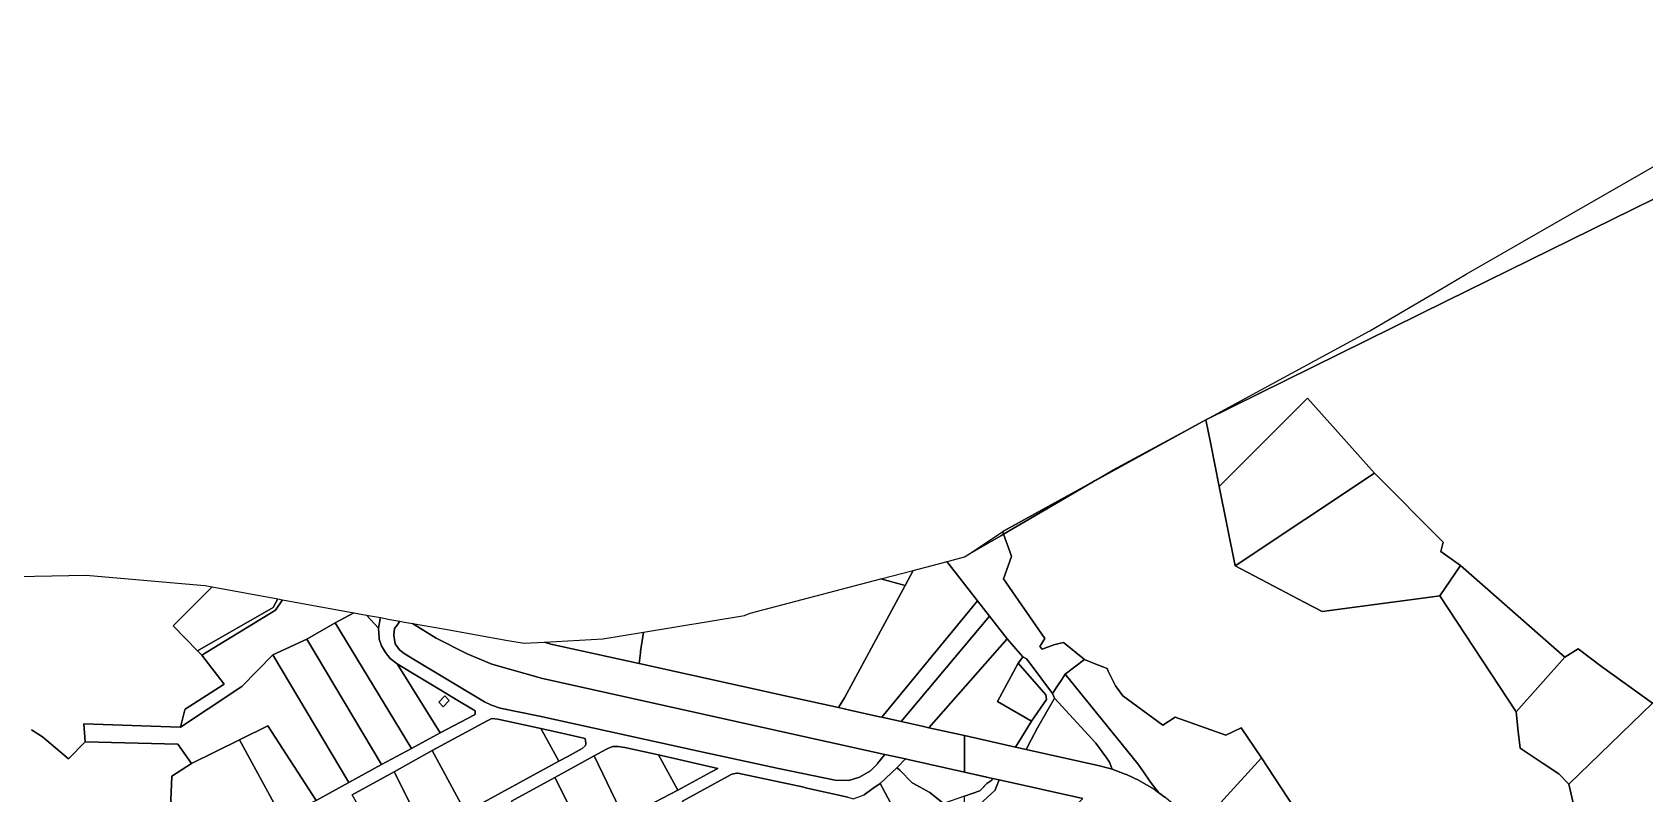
# Model space of a CAD drawing. Extents: x 542555 to 550520, y 1840485 to 1846995.
# Drawn here: x 547476 to 548382, y 1844640 to 1845067 of the extents above; entities that cross this region are included whole.
import ezdxf

# ---------------------------------------------------------------- set-up
doc = ezdxf.new("R2010")
doc.units = 0
doc.layers.add('Level 30', color=7, linetype='Continuous')

msp = doc.modelspace()

# ---------------------------------------------------------------- linework, layer by layer
at = {"layer": 'Level 30'}
for points in [[(548516.8865, 1845067.3358), (548515.04, 1845064.05), (548424.12, 1845000), (548387.16, 1844973.96), (548270.3579, 1844916.3852), (548135.5397, 1844849.9297), (548227.57, 1844899.8), (548266.42, 1844922.67), (548281.7, 1844931.66), (548510.25, 1845062.72)], [(548143.03, 1844812.51), (548192.64, 1844862.09), (548230.2, 1844819.95), (548151.97, 1844767.96)], [(548135.3834, 1844849.845), (548071.4256, 1844814.6785), (548073.0459, 1844815.6247)], [(548135.3834, 1844849.845), (548073.0459, 1844815.6247), (548083.5, 1844821.73)], [(548022.96, 1844788.13), (548073.0459, 1844815.6247), (548071.4256, 1844814.6785), (548021.45, 1844787.2), (548021.87, 1844787.48)], [(548278.56, 1844768.03), (548266.88, 1844751.16), (548261.3794, 1844750.4229), (548200.76, 1844742.3), (548191.0586, 1844747.4022), (548151.97, 1844767.96), (548230.2, 1844819.95), (548268.77, 1844781.13), (548267.42, 1844775.98)], [(548021.45, 1844787.2), (548071.4256, 1844814.6785), (548021.9389, 1844785.7779)], [(548021.9389, 1844785.7779), (548025.323, 1844775.9345), (548026.27, 1844773.18), (548021.87, 1844760.61), (548045.03, 1844727.2), (548042.22, 1844722.66), (548043.52, 1844721.18), (548050.14, 1844723.57), (548053.8381, 1844724.4508), (548055.64, 1844724.88), (548066.3865, 1844716.1335), (548067.3, 1844715.39), (548056.46, 1844707.05), (548054.5837, 1844704.1675), (548052.2704, 1844700.6136), (548049.43, 1844696.25), (548036.23, 1844713.93), (548034.75, 1844715.83), (548032.74, 1844716.81), (548028.8606, 1844721.2903), (548023.96, 1844726.95), (548014.07, 1844739.61), (548007.3, 1844748.28), (547989.95, 1844770.33), (547991.7, 1844770.79), (548000, 1844772.97), (548001.82, 1844774.03), (548020.35, 1844784.85)], [(548021.45, 1844787.2), (548021.9389, 1844785.7779), (548020.35, 1844784.85), (548001.82, 1844774.03), (548019.5795, 1844785.9451)], [(548007.3, 1844748.28), (547953.62, 1844682.96), (547952.3, 1844683.25), (547935.6, 1844686.97), (547929.2, 1844688.39), (547932.66, 1844693.77), (547966.58, 1844756.84), (547971.1786, 1844765.3973), (547988.9333, 1844770.063), (547989.95, 1844770.33)], [(547952.9603, 1844760.6099), (547966.58, 1844756.84), (547932.66, 1844693.77), (547929.2, 1844688.39), (547902.56, 1844694.27), (547817.29, 1844713.1), (547817.97, 1844719.05), (547818.07, 1844719.9), (547819.7089, 1844730.663), (547819.7093, 1844730.6653), (547819.71, 1844730.67), (547876.34, 1844740.01), (547879.63, 1844741.34)], [(547971.1786, 1844765.3973), (547966.58, 1844756.84), (547952.9603, 1844760.6099)], [(548278.56, 1844768.03), (548337.13, 1844716.59), (548309.7, 1844686.03), (548266.88, 1844751.16)], [(547614.35, 1844749.38), (547614.3461, 1844749.3729), (547611.75, 1844744.6), (547569.35, 1844720.23), (547555.56, 1844734.34), (547577.4456, 1844756.1056), (547577.45, 1844756.11)], [(547657.1329, 1844741.5662), (547646.52, 1844735.95), (547630.6, 1844726.78), (547611.5, 1844717.98), (547594.19, 1844700.27), (547575.28, 1844687.6), (547559.642, 1844677.3613), (547559.64, 1844677.36), (547559.6412, 1844677.3643), (547562.2483, 1844687.0729), (547562.32, 1844687.34), (547562.4391, 1844687.4174), (547584.18, 1844701.55), (547571.74, 1844717.76), (547613.13, 1844742.97), (547617.0587, 1844748.878), (547617.06, 1844748.88), (547657.14, 1844741.57)], [(547617.0587, 1844748.878), (547613.13, 1844742.97), (547571.74, 1844717.76), (547569.35, 1844720.23), (547611.75, 1844744.6), (547614.3461, 1844749.3729)], [(548014.07, 1844739.61), (547964.36, 1844680.57), (547953.62, 1844682.96), (548007.3, 1844748.28)], [(547646.52, 1844735.95), (547689.44, 1844665.38), (547672.68, 1844656.37), (547630.6, 1844726.78)], [(547681.4, 1844713.02), (547705.49, 1844674.16), (547689.44, 1844665.38), (547646.52, 1844735.95), (547657.1329, 1844741.5662), (547657.14, 1844741.57), (547664.1, 1844740.3), (547664.1055, 1844740.294), (547670.86, 1844732.92), (547671.26, 1844727.62), (547671.32, 1844726.82), (547672.53, 1844722.98), (547674.81, 1844719.21), (547677.46, 1844715.84)], [(547672.04, 1844738.85), (547672.0393, 1844738.8465), (547671.9, 1844738.15), (547670.86, 1844732.92), (547664.1055, 1844740.294), (547664.1, 1844740.3)], [(547955.26, 1844662.11), (547951.19, 1844656.91), (547950.94, 1844656.59), (547947.11, 1844652.83), (547940.96, 1844649.29), (547934.92, 1844647.41), (547927.38, 1844647.72), (547895.49, 1844654.18), (547850.56, 1844663.96), (547761.27, 1844683.49), (547739.29, 1844688.09), (547734.36, 1844689.68), (547730.34, 1844691.58), (547691.13, 1844715.2), (547685.26, 1844718.74), (547682.65, 1844720.88), (547680.33, 1844724.09), (547679.49, 1844729.09), (547679.47, 1844729.21), (547679.99, 1844732.67), (547681.44, 1844734.71), (547682.96, 1844736.85), (547685.5256, 1844736.3858), (547690.09, 1844735.56), (547690.0951, 1844735.5568), (547703.34, 1844727.28), (547720.61, 1844718.55), (547734.57, 1844712.8), (547763, 1844704.61), (547924.02, 1844669.06)], [(548000, 1844656.774), (548000, 1844652.15), (547969.0173, 1844659.0475), (547966.76, 1844659.55), (547955.26, 1844662.11), (547924.02, 1844669.06), (547763, 1844704.61), (547734.57, 1844712.8), (547720.61, 1844718.55), (547703.34, 1844727.28), (547690.0951, 1844735.5568), (547690.09, 1844735.56), (547707.42, 1844732.48), (547743.48, 1844726.09), (547752.62, 1844724.47), (547764.0962, 1844725.0982), (547767.75, 1844724.04), (547817.29, 1844713.1), (547902.56, 1844694.27), (547929.2, 1844688.39), (547935.6, 1844686.97), (547952.3, 1844683.25), (547953.62, 1844682.96), (547964.36, 1844680.57), (547976.15, 1844677.94), (547979.97, 1844677.09), (548000, 1844672.63), (548000, 1844666.1006)], [(548023.96, 1844726.95), (547979.97, 1844677.09), (547976.15, 1844677.94), (547964.36, 1844680.57), (548014.07, 1844739.61)], [(547630.6, 1844726.78), (547672.68, 1844656.37), (547654.33, 1844646.32), (547611.5, 1844717.98)], [(547817.97, 1844719.05), (547817.29, 1844713.1), (547767.75, 1844724.04), (547764.0962, 1844725.0982), (547764.09, 1844725.1), (547796.83, 1844726.89), (547819.71, 1844730.67), (547819.7093, 1844730.6653), (547819.7089, 1844730.663), (547818.07, 1844719.9)], [(548031.97, 1844671.61), (548028.66, 1844666.25), (548000, 1844672.63), (547979.97, 1844677.09), (548023.96, 1844726.95), (548028.8606, 1844721.2903), (548032.74, 1844716.81), (548032.5151, 1844716.5225), (548030.01, 1844713.32), (548018.43, 1844691.72), (548037.63, 1844680.77)], [(547611.5, 1844717.98), (547654.33, 1844646.32), (547635.92, 1844636.29), (547608.71, 1844678.11), (547592.86, 1844670.23), (547565.91, 1844656.91), (547560.4017, 1844664.7428), (547558.28, 1844667.76), (547506.12, 1844669.07), (547505.44, 1844679.2), (547559.64, 1844677.36), (547559.642, 1844677.3613), (547575.28, 1844687.6), (547594.19, 1844700.27)], [(548050.54, 1844693.7), (548050.3113, 1844693.3053), (548040.89, 1844677.05), (548037.37, 1844670.36), (548034.51, 1844664.94), (548028.66, 1844666.25), (548031.97, 1844671.61), (548037.63, 1844680.77), (548046.03, 1844692.87), (548045.7, 1844695.59), (548030.01, 1844713.32), (548032.5151, 1844716.5225), (548032.74, 1844716.81), (548034.75, 1844715.83), (548036.23, 1844713.93), (548049.43, 1844696.25)], [(548067.3, 1844715.39), (548072.8137, 1844713.149), (548080.02, 1844710.22), (548080.7083, 1844708.842), (548084.81, 1844700.63), (548088.9, 1844695.06), (548111.35, 1844678.57), (548118.34, 1844682.92), (548146.76, 1844672.86), (548155.24, 1844676.95), (548166.67, 1844660.13), (548133.9, 1844624.35), (548130.13, 1844620.24), (548125.01, 1844626.54), (548118.64, 1844633), (548112.49, 1844638.14), (548109.14, 1844640.62), (548105.62, 1844644.84), (548104.46, 1844646.5), (548100.46, 1844652.24), (548097.32, 1844656.74), (548056.46, 1844707.05)], [(548386.25, 1844690.91), (548339.37, 1844645.37), (548333.68, 1844651.17), (548324.9392, 1844656.9558), (548311.88, 1844665.6), (548310.8795, 1844674.9765), (548309.7, 1844686.03), (548337.13, 1844716.59), (548344.5, 1844721.29), (548357.63, 1844711.41)], [(547689.15, 1844708.32), (547704.93, 1844698.74), (547713.57, 1844693.5), (547725.11, 1844686.49), (547725.15, 1844685.27), (547724.94, 1844684.4), (547724.49, 1844684.16), (547705.49, 1844674.16), (547681.4, 1844713.02)], [(548046.03, 1844692.87), (548037.63, 1844680.77), (548018.43, 1844691.72), (548030.01, 1844713.32), (548045.7, 1844695.59)], [(548090.2382, 1844651.0737), (548082.92, 1844653.75), (548081.36, 1844657.8), (548079.26, 1844660.7), (548073.63, 1844668.49), (548050.54, 1844693.7), (548049.43, 1844696.25), (548052.2704, 1844700.6136), (548054.5837, 1844704.1675), (548056.46, 1844707.05), (548097.32, 1844656.74), (548100.46, 1844652.24), (548104.46, 1844646.5), (548105.62, 1844644.84), (548109.14, 1844640.62), (548106.38, 1844642.66), (548098.2, 1844647.33), (548098.1122, 1844647.372), (548090.85, 1844650.85)], [(548443.19, 1844664.85), (548421.03, 1844647.58), (548398.78, 1844631.19), (548377.38, 1844613.68), (548390.05, 1844595.86), (548360.7, 1844568.35), (548349.19, 1844602.31), (548339.37, 1844645.37), (548386.25, 1844690.91), (548401.62, 1844705.17)], [(547710.61, 1844692.35), (547707.22, 1844688.82), (547704.74, 1844691.42), (547704.78, 1844691.46), (547708.09, 1844694.97)], [(547707.22, 1844688.82), (547710.61, 1844692.35), (547708.09, 1844694.97), (547704.78, 1844691.46), (547704.74, 1844691.42)], [(548082.92, 1844653.75), (548080.0035, 1844654.5682), (548075.72, 1844655.77), (548034.51, 1844664.94), (548037.37, 1844670.36), (548040.89, 1844677.05), (548050.3113, 1844693.3053), (548050.54, 1844693.7), (548073.63, 1844668.49), (548079.26, 1844660.7), (548081.36, 1844657.8)], [(547762.06, 1844676.71), (547763.79, 1844673.57), (547772.18, 1844658.38), (547719.72, 1844629.65), (547701, 1844664.25), (547731.94, 1844680.9), (547733.46, 1844681.75), (547733.79, 1844681.93), (547734.53, 1844682.22), (547737.85, 1844681.88)], [(547592.86, 1844670.23), (547616.83, 1844626.25), (547596.05, 1844614.51), (547572.98, 1844602.55), (547572.21, 1844602.78), (547569.08, 1844604.8), (547566.13, 1844608), (547556.79, 1844625.2507), (547556.72, 1844625.38), (547554.39, 1844636.24), (547554.93, 1844649.88), (547557.4587, 1844651.499), (547565.91, 1844656.91)], [(547592.86, 1844670.23), (547608.71, 1844678.11), (547635.92, 1844636.29), (547616.83, 1844626.25)], [(547786.96, 1844671.05), (547787.41, 1844668.42), (547787.25, 1844667.75), (547787.05, 1844666.92), (547785.35, 1844665.42), (547776.79, 1844660.69), (547772.18, 1844658.38), (547763.79, 1844673.57), (547762.06, 1844676.71), (547776.27, 1844673.42)], [(547701, 1844664.25), (547719.72, 1844629.65), (547697.52, 1844617.23), (547679.64, 1844652.28)], [(547792.03, 1844661.37), (547808.83, 1844626.41), (547787.55, 1844614.19), (547769.93, 1844649.14)], [(547828.22, 1844661.82), (547830.27, 1844658.04), (547839, 1844641.96), (547808.83, 1844626.41), (547792.03, 1844661.37), (547798.98, 1844665.1), (547800.01, 1844665.65), (547802.41, 1844666.45), (547805.45, 1844666.55), (547809.26, 1844666.03)], [(547839.6, 1844659.17), (547861.53, 1844654.25), (547857.51, 1844652.06), (547839, 1844641.96), (547830.27, 1844658.04), (547828.22, 1844661.82)], [(547679.64, 1844652.28), (547697.52, 1844617.23), (547675.57, 1844605.42), (547656.06, 1844639.46)], [(547962.09, 1844654.76), (547962.41, 1844654.44), (547963.6617, 1844653.1715), (547970.59, 1844646.15), (547971.25, 1844645.78), (547980.16, 1844640.87), (547980.56, 1844640.65), (547988.25, 1844634.53), (547983.41, 1844631.3), (547952.21, 1844605.1), (547942.47, 1844619.64), (547959.09, 1844633.53), (547956.82, 1844637.78), (547953.85, 1844643.35), (547953.4713, 1844644.059), (547952.52, 1844645.84), (547961.87, 1844654.56)], [(548015.32, 1844647.7), (548012.45, 1844645.86), (548009.88, 1844643), (548008.66, 1844641.64), (548000, 1844638.63), (547988.25, 1844634.53), (547980.56, 1844640.65), (547980.16, 1844640.87), (547971.25, 1844645.78), (547970.59, 1844646.15), (547963.6617, 1844653.1715), (547962.41, 1844654.44), (547962.09, 1844654.76), (547966.76, 1844659.55), (547969.0173, 1844659.0475), (548000, 1844652.15), (548015.64, 1844648.67)], [(548180.63, 1844565), (548179.16, 1844555.05), (548132.89, 1844616.85), (548130.13, 1844620.24), (548133.9, 1844624.35), (548166.67, 1844660.13), (548192.39, 1844621.03), (548192.3389, 1844620.0015), (548192.03, 1844613.79), (548185.5486, 1844599.7655), (548178.6, 1844584.73), (548181.16, 1844568.6)], [(547769.93, 1844649.14), (547787.55, 1844614.19), (547764.67, 1844602.21), (547745.57, 1844635.92)], [(547952.52, 1844645.84), (547953.4713, 1844644.059), (547953.85, 1844643.35), (547956.82, 1844637.78), (547959.09, 1844633.53), (547942.47, 1844619.64), (547877.57, 1844583.04), (547867.9, 1844597.19), (547854.84, 1844613.2), (547846.5252, 1844627.5424), (547841.68, 1844635.9), (547867.21, 1844649.95), (547868.92, 1844650.89), (547869.34, 1844651.09), (547872.19, 1844651.56), (547872.65, 1844651.52), (547909.74, 1844643.65), (547910.65, 1844643.39), (547934.44, 1844638.05), (547937.36, 1844637.1), (547943.66, 1844639.5), (547947.86, 1844642.51)], [(547993.11, 1844614.08), (547987.32, 1844625), (547993.57, 1844628.77), (547996.59, 1844628.78), (548000, 1844627.33), (548000.11, 1844627.29), (548004.11, 1844632.68), (548008.24, 1844633.8), (548017.21, 1844642.13), (548017.23, 1844642.18), (548019.46, 1844647.82), (548066.48, 1844637.36), (548062.37, 1844633.5), (548060.56, 1844632.18), (548008.34, 1844594.17), (547996.48, 1844608.71)], [(548019.46, 1844647.82), (548017.23, 1844642.18), (548017.21, 1844642.13), (548008.24, 1844633.8), (548004.11, 1844632.68), (548000.11, 1844627.29), (548000, 1844638.63), (548008.66, 1844641.64), (548012.45, 1844645.86), (548015.32, 1844647.7), (548015.64, 1844648.67)]]:
    msp.add_lwpolyline(points, close=True, dxfattribs=at)
for points in [[(548386.25, 1844690.91), (548357.63, 1844711.41), (548344.5, 1844721.29), (548337.13, 1844716.59), (548278.56, 1844768.03), (548267.42, 1844775.98), (548268.77, 1844781.13), (548230.2, 1844819.95), (548192.64, 1844862.09), (548143.03, 1844812.51), (548138.0912, 1844837.1119), (548135.5202, 1844849.9191), (548135.52, 1844849.92), (548135.5387, 1844849.9292), (548135.5397, 1844849.9297), (548270.3579, 1844916.3852), (548387.16, 1844973.96)], [(548192.39, 1844621.03), (548166.67, 1844660.13), (548155.24, 1844676.95), (548146.76, 1844672.86), (548118.34, 1844682.92), (548111.35, 1844678.57), (548088.9, 1844695.06), (548084.81, 1844700.63), (548080.7083, 1844708.842), (548080.02, 1844710.22), (548072.8137, 1844713.149), (548067.3, 1844715.39), (548066.3865, 1844716.1335), (548055.64, 1844724.88), (548053.8381, 1844724.4508), (548050.14, 1844723.57), (548043.52, 1844721.18), (548042.22, 1844722.66), (548045.03, 1844727.2), (548021.87, 1844760.61), (548026.27, 1844773.18), (548025.323, 1844775.9345), (548021.9389, 1844785.7779), (548071.4256, 1844814.6785), (548135.3834, 1844849.845), (548135.3904, 1844849.8488), (548135.3986, 1844849.8533), (548135.4048, 1844849.8567), (548135.5202, 1844849.9191), (548138.0912, 1844837.1119), (548143.03, 1844812.51), (548151.97, 1844767.96), (548191.0586, 1844747.4022), (548200.76, 1844742.3), (548261.3794, 1844750.4229), (548266.88, 1844751.16), (548309.7, 1844686.03), (548310.8795, 1844674.9765), (548311.88, 1844665.6), (548324.9392, 1844656.9558), (548333.68, 1844651.17), (548339.37, 1844645.37), (548349.19, 1844602.31)], [(547419.78, 1844760.95), (547506.77, 1844762.71), (547571.15, 1844757.03), (547573.53, 1844756.82), (547577.4456, 1844756.1056), (547555.56, 1844734.34), (547569.35, 1844720.23), (547571.74, 1844717.76), (547584.18, 1844701.55), (547562.4391, 1844687.4174), (547562.32, 1844687.34), (547562.2483, 1844687.0729), (547559.6412, 1844677.3643), (547559.64, 1844677.36), (547505.44, 1844679.2), (547506.12, 1844669.07), (547496.85, 1844659.64), (547482.28, 1844672.06), (547475.9772, 1844675.9844)], [(547635.92, 1844636.29), (547654.33, 1844646.32), (547672.68, 1844656.37), (547689.44, 1844665.38), (547705.49, 1844674.16), (547724.49, 1844684.16), (547724.94, 1844684.4), (547725.15, 1844685.27), (547725.11, 1844686.49), (547713.57, 1844693.5), (547704.93, 1844698.74), (547689.15, 1844708.32), (547681.4, 1844713.02), (547677.46, 1844715.84), (547674.81, 1844719.21), (547672.53, 1844722.98), (547671.32, 1844726.82), (547671.26, 1844727.62), (547670.86, 1844732.92), (547671.9, 1844738.15), (547672.0393, 1844738.8465), (547672.04, 1844738.85), (547677.3133, 1844737.8842), (547682.96, 1844736.85), (547681.44, 1844734.71), (547679.99, 1844732.67), (547679.47, 1844729.21), (547679.49, 1844729.09), (547680.33, 1844724.09), (547682.65, 1844720.88), (547685.26, 1844718.74), (547691.13, 1844715.2), (547730.34, 1844691.58), (547734.36, 1844689.68), (547739.29, 1844688.09), (547761.27, 1844683.49), (547850.56, 1844663.96), (547895.49, 1844654.18), (547927.38, 1844647.72), (547934.92, 1844647.41), (547940.96, 1844649.29), (547947.11, 1844652.83), (547950.94, 1844656.59), (547951.19, 1844656.91), (547955.26, 1844662.11), (547966.76, 1844659.55), (547962.09, 1844654.76), (547961.87, 1844654.56), (547952.52, 1844645.84), (547947.86, 1844642.51), (547943.66, 1844639.5)], [(547719.72, 1844629.65), (547772.18, 1844658.38), (547776.79, 1844660.69), (547785.35, 1844665.42), (547787.05, 1844666.92), (547787.25, 1844667.75), (547787.41, 1844668.42), (547786.96, 1844671.05), (547776.27, 1844673.42), (547762.06, 1844676.71), (547737.85, 1844681.88), (547734.53, 1844682.22), (547733.79, 1844681.93), (547733.46, 1844681.75), (547731.94, 1844680.9), (547701, 1844664.25), (547679.64, 1844652.28), (547656.06, 1844639.46)], [(547475.9772, 1844675.9844), (547482.28, 1844672.06), (547496.85, 1844659.64), (547506.12, 1844669.07), (547558.28, 1844667.76), (547560.4017, 1844664.7428), (547565.91, 1844656.91), (547557.4587, 1844651.499), (547554.93, 1844649.88), (547554.39, 1844636.24), (547556.72, 1844625.38), (547552.26, 1844624.46), (547530.52, 1844625.27), (547522.84, 1844624.77), (547509.31, 1844618.97), (547495.61, 1844609.45), (547485.47, 1844598.52), (547459.7, 1844564.17)], [(548066.48, 1844637.36), (548019.46, 1844647.82), (548015.64, 1844648.67), (548012.51, 1844649.37), (548000, 1844652.15), (548000, 1844656.774), (548000, 1844666.1006), (548000, 1844672.63), (548028.66, 1844666.25), (548034.51, 1844664.94), (548075.72, 1844655.77), (548080.0035, 1844654.5682), (548082.92, 1844653.75), (548090.2382, 1844651.0737), (548090.85, 1844650.85), (548098.1122, 1844647.372), (548098.2, 1844647.33), (548106.38, 1844642.66), (548109.14, 1844640.62), (548112.49, 1844638.14)], [(547808.83, 1844626.41), (547839, 1844641.96), (547857.51, 1844652.06), (547861.53, 1844654.25), (547839.6, 1844659.17), (547828.22, 1844661.82), (547809.26, 1844666.03), (547805.45, 1844666.55), (547802.41, 1844666.45), (547800.01, 1844665.65), (547798.98, 1844665.1), (547792.03, 1844661.37), (547769.93, 1844649.14), (547745.57, 1844635.92)], [(547934.44, 1844638.05), (547910.65, 1844643.39), (547909.74, 1844643.65), (547872.65, 1844651.52), (547872.19, 1844651.56), (547869.34, 1844651.09), (547868.92, 1844650.89), (547867.21, 1844649.95), (547841.68, 1844635.9)]]:
    msp.add_lwpolyline(points, dxfattribs=at)

doc.saveas('drawing.dxf')
